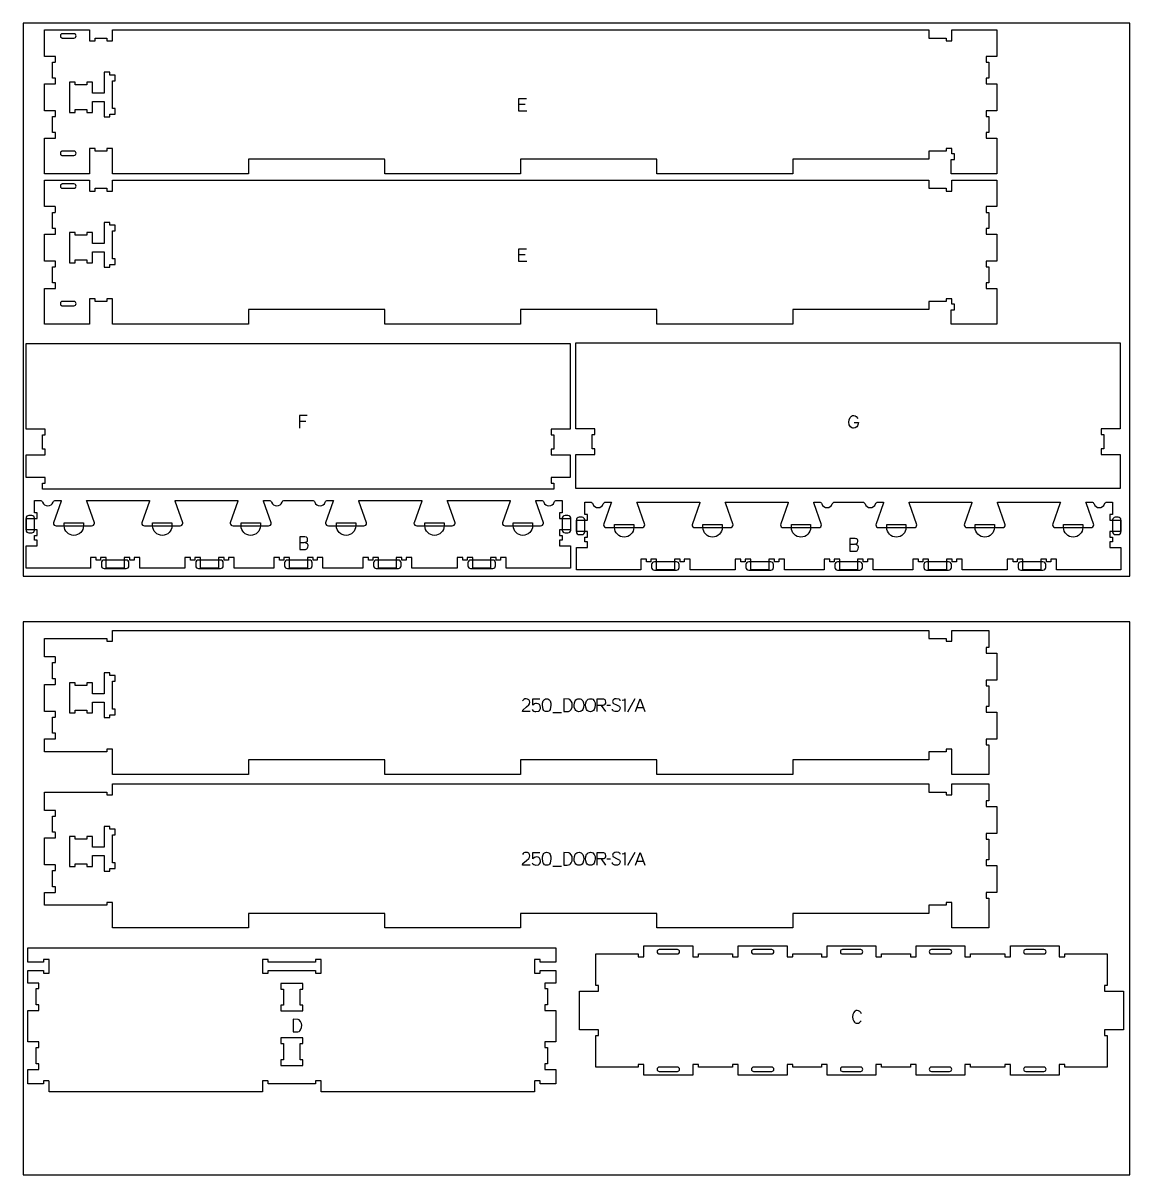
# Model space of a CAD drawing. Header units: millimetres. Extents: x -1220 to 1220, y -1270 to 3467.
# Drawn here: x -1220 to 1220, y -1270 to 1270 of the extents above; entities that cross this region are included whole.
import ezdxf

# ---------------------------------------------------------------- set-up
doc = ezdxf.new("R2010")
doc.units = ezdxf.units.MM
for name, color, linetype, true_color in [('0_SHEET_SPRUCEPLY_2440X122', 1, 'Continuous', 0xff0000), ('1_ANYTOOL_1MMDEEP_LABELS_S', 2, 'Continuous', 0xffff00), ('3_ANYTOOL_CUTTHROUGH_INSID', 4, 'Continuous', 0x00ffff), ('4_ANYTOOL_CUTTHROUGH_OUTSI', 5, 'Continuous', 0x0000ff), ('5_ANYTOOL_HALF_MILL_9MM_IN', 3, 'Continuous', 0x00ff00)]:
    doc.layers.add(name, color=color, linetype=linetype, true_color=true_color)

msp = doc.modelspace()

# ---------------------------------------------------------------- linework, layer by layer
at = {"layer": '0_SHEET_SPRUCEPLY_2440X122'}
for points in [[(-1220, 1270), (-1220, 50), (1220, 50), (1220, 1270)], [(-1220, -50), (-1220, -1270), (1220, -1270), (1220, -50)]]:
    msp.add_lwpolyline(points, close=True, dxfattribs=at)
at = {"layer": '1_ANYTOOL_1MMDEEP_LABELS_S'}
for p, q in [((-113.3, 1090.4, 0), (-127, 1090.4, 0)), ((-113.3, 759, 0), (-127, 759, 0)), ((-597, 391.4, 0), (-610.5, 391.4, 0)), ((128.3, -220.5, 0), (112.3, -249.2, 0)), ((-52.3, -250.4, 0), (-33.1, -250.4, 0)), ((54.3, -234.6, 0), (64.1, -248.1, 0)), ((75.3, -235.1, 0), (67.1, -235.2, 0)), ((133.2, -239.2, 0), (147.1, -239.2, 0)), ((54.3, -573.3, 0), (64.1, -586.8, 0)), ((75.3, -573.8, 0), (67.1, -573.9, 0)), ((128.3, -559.2, 0), (112.3, -587.9, 0)), ((133.2, -577.8, 0), (147.1, -577.8, 0)), ((-52.3, -589.1, 0), (-33.1, -589.1, 0))]:
    msp.add_line(p, q, dxfattribs=at)
for points in [[(-109.3, 1075.4), (-127, 1075.4), (-127, 1103.4), (-110.3, 1103.4)], [(-109.3, 744), (-127, 744), (-127, 772), (-110.3, 772)], [(-594, 404.4), (-610.5, 404.4), (-610.5, 376.4)], [(612.3, 389.5), (621.4, 389.5), (620.4, 384), (619.4, 381.8), (617.9, 379.9), (614.5, 377.5), (610.8, 376.6), (608.9, 376.8), (607, 377.4), (603.7, 379.9), (602.3, 381.8), (601.3, 384.1), (600.5, 390.2), (601.1, 395.2), (603, 399.9), (604.4, 402), (606.3, 403.5), (608.6, 404.4), (611.4, 404.7), (614.4, 404.1), (616.8, 402.5), (620.3, 397.7)], [(-610.2, 124.3), (-600.4, 124.5), (-595, 125.9), (-594, 126.7), (-593.3, 127.8), (-592.7, 131.1), (-593.1, 133.7), (-593.6, 134.7), (-594.2, 135.6), (-595.1, 136.3), (-596.2, 136.7), (-598.9, 137.1), (-610.2, 137.1)], [(-610.2, 137.1), (-610.2, 109.1), (-601.2, 109.1), (-598.8, 109), (-597.2, 109.1), (-595.7, 109.6), (-594.5, 110.3), (-593.4, 111.4), (-592, 114.1), (-591.5, 117.1), (-591.7, 118.8), (-592.2, 120.3), (-593, 121.6), (-594.2, 122.5), (-597.1, 123.8), (-600.4, 124.5)], [(602.7, 120.6), (612.6, 120.7), (617.9, 122.1), (618.9, 122.9), (619.7, 124), (620.3, 127.3), (619.9, 129.9), (619.4, 131), (618.7, 131.8), (617.8, 132.5), (616.8, 132.9), (614, 133.3), (602.7, 133.3)], [(602.7, 133.3), (602.7, 105.3), (611.8, 105.3), (614.1, 105.2), (615.8, 105.3), (617.2, 105.8), (618.4, 106.5), (619.5, 107.6), (621, 110.3), (621.5, 113.3), (621.3, 115), (620.8, 116.5), (619.9, 117.8), (618.7, 118.7), (615.8, 120), (612.6, 120.7)], [(-102.3, -248), (-119.4, -248), (-118, -244.8), (-110.1, -237.9), (-105, -233.5), (-103.3, -230.9), (-102.8, -227.8), (-103.4, -224.4), (-104.1, -223.1), (-105.1, -222), (-107.8, -220.6), (-111.1, -220.1), (-113.7, -220.4), (-115.8, -221.3), (-117.6, -222.8), (-119, -224.8)], [(-97.7, -243.6), (-96.1, -245.6), (-94.1, -247), (-91.9, -247.8), (-89.4, -248.1), (-83.9, -247.1), (-81.8, -245.6), (-80.1, -243.1), (-79.5, -241.3), (-79.3, -239.5), (-79.8, -235.8), (-81.5, -232.8), (-82.7, -231.6), (-84.2, -230.8), (-88, -230.1), (-90.5, -230.3), (-92.7, -231.2), (-96.6, -234.1), (-95.9, -220.1), (-80.8, -220.1)], [(45.9, -248.1), (45.9, -220.1), (56.5, -220.1), (59.8, -220.5), (61.1, -221.1), (62.1, -221.9), (62.9, -222.9), (63.5, -224.2), (64, -227.4), (63.6, -229.9), (62.3, -232.2), (61.4, -233.2), (60.4, -233.9), (59.2, -234.3), (57.9, -234.5), (56.2, -234.6), (54.3, -234.6), (46, -234.6)], [(96.1, -224.4), (95.9, -223.1), (95.3, -222), (94.3, -221.2), (93, -220.6), (87.3, -219.8), (84.5, -220.2), (82.1, -221.5), (81, -222.4), (80.3, -223.5), (79.9, -224.8), (79.7, -226.3), (79.9, -227.8), (80.4, -229.1), (81.2, -230.2), (88.1, -233.7), (93.8, -236.4), (94.9, -237.3), (95.6, -238.5), (96, -239.9), (95.7, -243.1), (95.1, -244.5), (94.3, -245.7), (93.1, -246.7), (90.3, -247.9), (87.3, -248.4), (84.3, -248.1), (81.6, -247), (80.5, -246.1), (79.7, -245.1), (79.2, -243.9), (79.1, -242.6)], [(107.1, -248.1), (107.1, -220), (106.9, -221.1), (106.4, -222), (105.7, -222.7), (104.7, -223.2), (100.6, -224.1)], [(129.9, -248.1), (140.1, -220.1), (150.4, -248.1)], [(-102.3, -586.7), (-119.4, -586.7), (-118, -583.5), (-110.1, -576.5), (-105, -572.1), (-103.3, -569.5), (-102.8, -566.4), (-103.4, -563.1), (-104.1, -561.8), (-105.1, -560.7), (-107.8, -559.2), (-111.1, -558.7), (-113.7, -559), (-115.8, -559.9), (-117.6, -561.4), (-119, -563.5)], [(-97.7, -582.3), (-96.1, -584.2), (-94.1, -585.6), (-91.9, -586.5), (-89.4, -586.7), (-83.9, -585.8), (-81.8, -584.3), (-80.1, -581.8), (-79.5, -580), (-79.3, -578.2), (-79.8, -574.5), (-81.5, -571.5), (-82.7, -570.3), (-84.2, -569.4), (-88, -568.7), (-90.5, -569), (-92.7, -569.8), (-96.6, -572.8), (-95.9, -558.7), (-80.8, -558.7)], [(45.9, -586.7), (45.9, -558.7), (56.5, -558.7), (59.8, -559.2), (61.1, -559.8), (62.1, -560.6), (62.9, -561.6), (63.5, -562.9), (64, -566.1), (63.6, -568.6), (62.3, -570.9), (61.4, -571.9), (60.4, -572.6), (59.2, -573), (57.9, -573.2), (56.2, -573.3), (54.3, -573.3), (46, -573.3)], [(96.1, -563), (95.9, -561.7), (95.3, -560.7), (94.3, -559.9), (93, -559.3), (87.3, -558.4), (84.5, -558.8), (82.1, -560.1), (81, -561.1), (80.3, -562.2), (79.9, -563.5), (79.7, -565), (79.9, -566.5), (80.4, -567.8), (81.2, -568.8), (88.1, -572.3), (93.8, -575.1), (94.9, -576), (95.6, -577.1), (96, -578.5), (95.7, -581.8), (95.1, -583.2), (94.3, -584.4), (93.1, -585.3), (90.3, -586.6), (87.3, -587.1), (84.3, -586.7), (81.6, -585.6), (80.5, -584.8), (79.7, -583.8), (79.2, -582.6), (79.1, -581.3)], [(107.1, -586.7), (107.1, -558.7), (106.9, -559.7), (106.4, -560.6), (105.7, -561.3), (104.7, -561.9), (100.6, -562.8)], [(129.9, -586.7), (140.1, -558.7), (150.4, -586.7)]]:
    msp.add_lwpolyline(points, dxfattribs=at)
for points in [[(-65.9, -219.8), (-63.3, -220.2), (-61.2, -221.3), (-59.6, -222.9), (-58.3, -224.9), (-56.8, -229.6), (-56.4, -234.4), (-58.4, -243.7), (-59.6, -245.7), (-61.2, -247.2), (-63.3, -248), (-65.9, -248.3), (-68.4, -248), (-70.5, -247.1), (-72.1, -245.7), (-73.3, -243.6), (-75.3, -234.4), (-74.9, -229.6), (-73.3, -224.8), (-72.1, -222.9), (-70.5, -221.3), (-68.4, -220.2)], [(-28.2, -220.1), (-28.2, -248.1), (-20.3, -248), (-17.4, -247.7), (-15, -246.8), (-13.1, -245.3), (-11.6, -243.3), (-9.8, -238.5), (-9.2, -233.4), (-9.8, -229.1), (-11.5, -225.2), (-14.8, -221.7), (-16.7, -220.7)], [(5.8, -219.8), (8.4, -220.1), (10.6, -221.2), (13.8, -224.6), (15.6, -229.3), (16.2, -234.2), (15.6, -239), (13.6, -243.8), (12.2, -245.8), (10.3, -247.3), (8.1, -248.2), (5.5, -248.5), (2.8, -248.2), (0.5, -247.3), (-1.4, -245.8), (-2.9, -243.7), (-4.8, -238.8), (-5.4, -234), (-4.7, -228.9), (-2.7, -224.3), (-1.2, -222.3), (0.8, -220.9), (3.1, -220)], [(31, -219.8), (33.6, -220.1), (35.7, -221.2), (38.9, -224.6), (40.8, -229.3), (41.4, -234.2), (40.7, -239), (38.8, -243.8), (37.3, -245.8), (35.5, -247.3), (33.3, -248.2), (30.7, -248.5), (28, -248.2), (25.7, -247.3), (23.8, -245.8), (22.3, -243.7), (20.4, -238.8), (19.7, -234), (20.4, -228.9), (22.4, -224.3), (24, -222.3), (25.9, -220.9), (28.3, -220)], [(-65.9, -558.5), (-63.3, -558.9), (-61.2, -559.9), (-59.6, -561.5), (-58.3, -563.5), (-56.8, -568.3), (-56.4, -573.1), (-58.4, -582.3), (-59.6, -584.4), (-61.2, -585.8), (-63.3, -586.7), (-65.9, -587), (-68.4, -586.7), (-70.5, -585.8), (-72.1, -584.3), (-73.3, -582.3), (-75.3, -573.1), (-74.9, -568.2), (-73.3, -563.5), (-72.1, -561.5), (-70.5, -559.9), (-68.4, -558.9)], [(-28.2, -558.7), (-28.2, -586.7), (-20.3, -586.7), (-17.4, -586.3), (-15, -585.4), (-13.1, -584), (-11.6, -582), (-9.8, -577.2), (-9.2, -572.1), (-9.8, -567.8), (-11.5, -563.9), (-14.8, -560.3), (-16.7, -559.4)], [(5.8, -558.4), (8.4, -558.8), (10.6, -559.8), (13.8, -563.3), (15.6, -568), (16.2, -572.9), (15.6, -577.7), (13.6, -582.4), (12.2, -584.5), (10.3, -586), (8.1, -586.9), (5.5, -587.2), (2.8, -586.9), (0.5, -586), (-1.4, -584.5), (-2.9, -582.3), (-4.8, -577.5), (-5.4, -572.6), (-4.7, -567.6), (-2.7, -562.9), (-1.2, -561), (0.8, -559.5), (3.1, -558.7)], [(31, -558.4), (33.6, -558.8), (35.7, -559.8), (38.9, -563.3), (40.8, -568), (41.4, -572.9), (40.7, -577.7), (38.8, -582.4), (37.3, -584.5), (35.5, -586), (33.3, -586.9), (30.7, -587.2), (28, -586.9), (25.7, -586), (23.8, -584.5), (22.3, -582.3), (20.4, -577.5), (19.7, -572.6), (20.4, -567.6), (22.4, -562.9), (24, -561), (25.9, -559.5), (28.3, -558.7)], [(-624.8, -926.7), (-624.8, -954.7), (-616.8, -954.6), (-614, -954.3), (-611.6, -953.4), (-609.6, -951.9), (-608.2, -949.9), (-606.4, -945.2), (-605.7, -940), (-606.3, -935.7), (-608.1, -931.8), (-611.4, -928.3), (-613.3, -927.3)]]:
    msp.add_lwpolyline(points, close=True, dxfattribs=at)
msp.add_lwpolyline([(628, -914.5, 0.131103), (624.5, -909.5), (621.9, -908), (618.8, -907.5), (616.4, -907.7), (614.3, -908.6), (612.5, -909.9), (611, -911.9), (609, -916.4), (608.4, -921.5), (609.1, -926.5), (611, -931.1), (612.5, -933), (614.4, -934.4), (616.6, -935.2), (619.1, -935.5), (621.8, -935.1), (624, -933.9), (627.4, -930)], format="xyb", dxfattribs=at)
at = {"layer": '3_ANYTOOL_CUTTHROUGH_INSID'}
for points in [[(-1108, 1246.5), (-1133.8, 1246.5), (-1134.5, 1246.4), (-1135.3, 1246.1), (-1136, 1245.7), (-1137.2, 1244.3), (-1137.7, 1242.6), (-1137.7, 1240.9), (-1137.2, 1239.2), (-1136, 1237.8), (-1135.3, 1237.3), (-1134.5, 1237.1), (-1133.8, 1237), (-1108, 1237, 1)], [(-1108, 978, 1), (-1108, 987.5), (-1133.8, 987.5), (-1134.5, 987.4), (-1135.3, 987.1), (-1136, 986.7), (-1137.2, 985.3), (-1137.7, 983.6), (-1137.7, 981.9), (-1137.2, 980.2), (-1136, 978.8), (-1135.3, 978.3), (-1134.5, 978.1), (-1133.8, 978)], [(-1108, 915.1), (-1133.8, 915.1), (-1134.5, 915), (-1135.3, 914.8), (-1136, 914.3), (-1137.2, 912.9), (-1137.7, 911.2), (-1137.7, 909.5), (-1137.2, 907.8), (-1136, 906.4), (-1135.3, 906), (-1134.5, 905.7), (-1133.8, 905.6), (-1108, 905.6, 1)], [(-1108, 646.6, 1), (-1108, 656.1), (-1133.8, 656.1), (-1134.5, 656), (-1135.3, 655.8), (-1136, 655.3), (-1137.2, 653.9), (-1137.7, 652.2), (-1137.7, 650.5), (-1137.2, 648.8), (-1136, 647.4), (-1135.3, 647), (-1134.5, 646.7), (-1133.8, 646.6)], [(222.4, -782.7, 1), (222.4, -773.2), (182.4, -773.2, 1), (182.4, -782.7)], [(430.4, -782.7, 1), (430.4, -773.2), (390.4, -773.2, 1), (390.4, -782.7)], [(626.4, -782.7, 1), (626.4, -773.2), (586.4, -773.2, 1), (586.4, -782.7)], [(822.4, -782.7, 1), (822.4, -773.2), (782.4, -773.2, 1), (782.4, -782.7)], [(1030.4, -782.7, 1), (1030.4, -773.2), (990.4, -773.2, 1), (990.4, -782.7)], [(222.4, -1032.2), (182.4, -1032.2, 1), (182.4, -1041.7), (222.4, -1041.7, 1)], [(430.4, -1032.2), (390.4, -1032.2, 1), (390.4, -1041.7), (430.4, -1041.7, 1)], [(626.4, -1032.3), (586.4, -1032.3, 1), (586.4, -1041.8), (626.4, -1041.8, 1)], [(822.4, -1032.2), (782.4, -1032.2, 1), (782.4, -1041.7), (822.4, -1041.7, 1)], [(1030.4, -1032.2), (990.4, -1032.2, 1), (990.4, -1041.7), (1030.4, -1041.7, 1)]]:
    msp.add_lwpolyline(points, format="xyb", close=True, dxfattribs=at)
for points in [[(-1016.8, 1155.4), (-1028.8, 1155.4), (-1028.8, 1161.4), (-1041.3, 1161.4), (-1041.3, 1115.5), (-1066.8, 1115.5), (-1066.8, 1139.5), (-1079.3, 1139.5), (-1079.3, 1133.5), (-1104.8, 1133.5), (-1104.8, 1139.5), (-1117.3, 1139.5), (-1117.3, 1073), (-1104.8, 1073), (-1104.8, 1079), (-1079.3, 1079), (-1079.3, 1073), (-1066.8, 1073), (-1066.8, 1097), (-1041.3, 1097), (-1041.3, 1062.9), (-1028.8, 1062.9), (-1028.8, 1068.9), (-1016.8, 1068.9), (-1016.8, 1081.4), (-1022.8, 1081.4), (-1022.8, 1142.9), (-1016.8, 1142.9)], [(-1016.8, 824.1), (-1028.8, 824.1), (-1028.8, 830.1), (-1041.3, 830.1), (-1041.3, 784.1), (-1066.8, 784.1), (-1066.8, 808.1), (-1079.3, 808.1), (-1079.3, 802.1), (-1104.8, 802.1), (-1104.8, 808.1), (-1117.3, 808.1), (-1117.3, 741.6), (-1104.8, 741.6), (-1104.8, 747.6), (-1079.3, 747.6), (-1079.3, 741.6), (-1066.8, 741.6), (-1066.8, 765.6), (-1041.3, 765.6), (-1041.3, 731.6), (-1028.8, 731.6), (-1028.8, 737.6), (-1016.8, 737.6), (-1016.8, 750.1), (-1022.8, 750.1), (-1022.8, 811.6), (-1016.8, 811.6)], [(-1028.8, -255.3), (-1016.8, -255.3), (-1016.8, -242.8), (-1022.8, -242.8), (-1022.8, -181.3), (-1016.8, -181.3), (-1016.8, -168.8), (-1028.8, -168.8), (-1028.8, -162.8), (-1041.3, -162.8), (-1041.3, -208.8), (-1066.8, -208.8), (-1066.8, -184.8), (-1079.3, -184.8), (-1079.3, -190.8), (-1104.8, -190.8), (-1104.8, -184.8), (-1117.3, -184.8), (-1117.3, -251.3), (-1104.8, -251.3), (-1104.8, -245.3), (-1079.3, -245.3), (-1079.3, -251.3), (-1066.8, -251.3), (-1066.8, -227.3), (-1041.3, -227.3), (-1041.3, -261.3), (-1028.8, -261.3)], [(-1028.8, -594), (-1016.8, -594), (-1016.8, -581.5), (-1022.8, -581.5), (-1022.8, -520), (-1016.8, -520), (-1016.8, -507.5), (-1028.8, -507.5), (-1028.8, -501.5), (-1041.3, -501.5), (-1041.3, -547.4), (-1066.8, -547.4), (-1066.8, -523.4), (-1079.3, -523.4), (-1079.3, -529.4), (-1104.8, -529.4), (-1104.8, -523.4), (-1117.3, -523.4), (-1117.3, -589.9), (-1104.8, -589.9), (-1104.8, -583.9), (-1079.3, -583.9), (-1079.3, -589.9), (-1066.8, -589.9), (-1066.8, -565.9), (-1041.3, -565.9), (-1041.3, -600), (-1028.8, -600)], [(-562.7, -794.8), (-575.2, -794.8), (-575.2, -800.8), (-679.9, -800.8), (-679.9, -794.8), (-692.4, -794.8), (-692.4, -825.3), (-679.9, -825.3), (-679.9, -819.3), (-575.2, -819.3), (-575.2, -825.3), (-562.7, -825.3)], [(-651.8, -860.3), (-645.8, -860.3), (-645.8, -895.8), (-651.8, -895.8), (-651.8, -908.3), (-603.3, -908.3), (-603.3, -895.8), (-609.3, -895.8), (-609.3, -860.3), (-603.3, -860.3), (-603.3, -847.8), (-651.8, -847.8)], [(-651.8, -980.3), (-645.8, -980.3), (-645.8, -1015.8), (-651.8, -1015.8), (-651.8, -1028.3), (-603.3, -1028.3), (-603.3, -1015.8), (-609.3, -1015.8), (-609.3, -980.3), (-603.3, -980.3), (-603.3, -967.8), (-651.8, -967.8)]]:
    msp.add_lwpolyline(points, close=True, dxfattribs=at)
at = {"layer": '4_ANYTOOL_CUTTHROUGH_OUTSI'}
for points in [[(-1172.8, 1255), (-1073.3, 1255), (-1073.3, 1231.2, 0.414214), (-1073, 1231), (-1061, 1231, 0.414214), (-1060.8, 1231.2), (-1060.8, 1237), (-1035.3, 1237), (-1035.3, 1231.2, 0.414214), (-1035, 1231), (-1023, 1231, 0.414214), (-1022.8, 1231.2), (-1022.8, 1255), (776.7, 1255), (776.7, 1237.2, 0.414214), (777, 1237), (814.7, 1237), (814.7, 1231.2, 0.414214), (815, 1231), (827, 1231, 0.414214), (827.2, 1231.2), (827.2, 1255), (926.7, 1255), (926.7, 1196.5), (903, 1196.5, 0.414214), (902.7, 1196.2), (902.7, 1184.2, 0.414214), (903, 1184), (908.7, 1184), (908.7, 1148.5), (903, 1148.5, 0.414214), (902.7, 1148.2), (902.7, 1136.2, 0.414214), (903, 1136), (926.7, 1136), (926.7, 1076.5), (903, 1076.5, 0.414214), (902.7, 1076.2), (902.7, 1064.2, 0.414214), (903, 1064), (908.7, 1064), (908.7, 1028.5), (903, 1028.5, 0.414214), (902.7, 1028.2), (902.7, 1016.2, 0.414214), (903, 1016), (926.7, 1016), (926.7, 937.5), (825.8, 937.5), (825.8, 969), (833, 969, 0.414214), (833.2, 969.2), (833.2, 981.2, 0.414214), (833, 981.5), (827.2, 981.5), (827.2, 993.2, 0.414214), (827, 993.5), (815, 993.5, 0.414214), (814.7, 993.2), (814.7, 987.5), (777, 987.5, 0.414214), (776.7, 987.2), (776.7, 969.5), (477, 969.5, 0.414214), (476.7, 969.2), (476.7, 937.5), (177.2, 937.5), (177.2, 969.2, 0.414214), (177, 969.5), (-123, 969.5, 0.414214), (-123.3, 969.2), (-123.3, 937.5), (-422.8, 937.5), (-422.8, 969.2, 0.414214), (-423, 969.5), (-723, 969.5, 0.414214), (-723.3, 969.2), (-723.3, 937.5), (-1022.8, 937.5), (-1022.8, 993.2, 0.414214), (-1023, 993.5), (-1035, 993.5, 0.414214), (-1035.3, 993.2), (-1035.3, 987.5), (-1060.8, 987.5), (-1060.8, 993.2, 0.414214), (-1061, 993.5), (-1073, 993.5, 0.414214), (-1073.3, 993.2), (-1073.3, 937.5), (-1172.8, 937.5), (-1172.8, 1016), (-1149, 1016, 0.414214), (-1148.8, 1016.2), (-1148.8, 1028.2, 0.414214), (-1149, 1028.5), (-1154.8, 1028.5), (-1154.8, 1064), (-1149, 1064, 0.414214), (-1148.8, 1064.2), (-1148.8, 1076.2, 0.414214), (-1149, 1076.5), (-1172.8, 1076.5), (-1172.8, 1136), (-1149, 1136, 0.414214), (-1148.8, 1136.2), (-1148.8, 1148.2, 0.414214), (-1149, 1148.5), (-1154.8, 1148.5), (-1154.8, 1184), (-1149, 1184, 0.414214), (-1148.8, 1184.2), (-1148.8, 1196.2, 0.414214), (-1149, 1196.5), (-1172.8, 1196.5)], [(-1172.8, 923.6), (-1073.3, 923.6), (-1073.3, 899.9, 0.414214), (-1073, 899.6), (-1061, 899.6, 0.414214), (-1060.8, 899.9), (-1060.8, 905.6), (-1035.3, 905.6), (-1035.3, 899.9, 0.414214), (-1035, 899.6), (-1023, 899.6, 0.414214), (-1022.8, 899.9), (-1022.8, 923.6), (776.7, 923.6), (776.7, 905.9, 0.414214), (777, 905.6), (814.7, 905.6), (814.7, 899.9, 0.414214), (815, 899.6), (827, 899.6, 0.414214), (827.2, 899.9), (827.2, 923.6), (926.7, 923.6), (926.7, 865.1), (903, 865.1, 0.414214), (902.7, 864.9), (902.7, 852.9, 0.414214), (903, 852.6), (908.7, 852.6), (908.7, 817.1), (903, 817.1, 0.414214), (902.7, 816.9), (902.7, 804.9, 0.414214), (903, 804.6), (926.7, 804.6), (926.7, 745.1), (903, 745.1, 0.414214), (902.7, 744.9), (902.7, 732.9, 0.414214), (903, 732.6), (908.7, 732.6), (908.7, 697.1), (903, 697.1, 0.414214), (902.7, 696.9), (902.7, 684.9, 0.414214), (903, 684.6), (926.7, 684.6), (926.7, 606.1), (825.8, 606.1), (825.8, 637.6), (833, 637.6, 0.414214), (833.2, 637.9), (833.2, 649.9, 0.414214), (833, 650.1), (827.2, 650.1), (827.2, 661.9, 0.414214), (827, 662.1), (815, 662.1, 0.414214), (814.7, 661.9), (814.7, 656.1), (777, 656.1, 0.414214), (776.7, 655.9), (776.7, 638.1), (477, 638.1, 0.414214), (476.7, 637.9), (476.7, 606.1), (177.2, 606.1), (177.2, 637.9, 0.414214), (177, 638.1), (-123, 638.1, 0.414214), (-123.3, 637.9), (-123.3, 606.1), (-422.8, 606.1), (-422.8, 637.9, 0.414214), (-423, 638.1), (-723, 638.1, 0.414214), (-723.3, 637.9), (-723.3, 606.1), (-1022.8, 606.1), (-1022.8, 661.9, 0.414214), (-1023, 662.1), (-1035, 662.1, 0.414214), (-1035.3, 661.9), (-1035.3, 656.1), (-1060.8, 656.1), (-1060.8, 661.9, 0.414214), (-1061, 662.1), (-1073, 662.1, 0.414214), (-1073.3, 661.9), (-1073.3, 606.1), (-1172.8, 606.1), (-1172.8, 684.6), (-1149, 684.6, 0.414214), (-1148.8, 684.9), (-1148.8, 696.9, 0.414214), (-1149, 697.1), (-1154.8, 697.1), (-1154.8, 732.6), (-1149, 732.6, 0.414214), (-1148.8, 732.9), (-1148.8, 744.9, 0.414214), (-1149, 745.1), (-1172.8, 745.1), (-1172.8, 804.6), (-1149, 804.6, 0.414214), (-1148.8, 804.9), (-1148.8, 816.9, 0.414214), (-1149, 817.1), (-1154.8, 817.1), (-1154.8, 852.6), (-1149, 852.6, 0.414214), (-1148.8, 852.9), (-1148.8, 864.9, 0.414214), (-1149, 865.1), (-1172.8, 865.1)], [(-55.4, 268.2, 0.414214), (-55.7, 268), (-55.7, 256, 0.414214), (-55.4, 255.7), (-49.7, 255.7), (-49.7, 242.2), (-1177.2, 242.2), (-1177.2, 255.7), (-1171.4, 255.7, 0.414214), (-1171.2, 256), (-1171.2, 268, 0.414214), (-1171.4, 268.2), (-1213.2, 268.2), (-1213.2, 317.7), (-1171.4, 317.7, 0.414214), (-1171.2, 318), (-1171.2, 330, 0.414214), (-1171.4, 330.2), (-1177.2, 330.2), (-1177.2, 361.7), (-1171.4, 361.7, 0.414214), (-1171.2, 362), (-1171.2, 374, 0.414214), (-1171.4, 374.2), (-1213.2, 374.2), (-1213.2, 563.7), (-13.7, 563.7), (-13.7, 374.2), (-55.4, 374.2, 0.414214), (-55.7, 374), (-55.7, 362, 0.414214), (-55.4, 361.7), (-49.7, 361.7), (-49.7, 330.2), (-55.4, 330.2, 0.414214), (-55.7, 330), (-55.7, 318, 0.414214), (-55.4, 317.7), (-13.7, 317.7), (-13.7, 268.2)], [(1156.5, 318.8), (1198.2, 318.8), (1198.2, 243.3), (-1.3, 243.3), (-1.3, 318.8), (40.5, 318.8, 0.414214), (40.7, 319), (40.7, 331, 0.414214), (40.5, 331.3), (34.7, 331.3), (34.7, 362.8), (40.5, 362.8, 0.414214), (40.7, 363), (40.7, 375, 0.414214), (40.5, 375.3), (-1.3, 375.3), (-1.3, 564.8), (1198.2, 564.8), (1198.2, 375.3), (1156.5, 375.3, 0.414214), (1156.2, 375), (1156.2, 363, 0.414214), (1156.5, 362.8), (1162.2, 362.8), (1162.2, 331.3), (1156.5, 331.3, 0.414214), (1156.2, 331), (1156.2, 319, 0.414214)], [(-43.7, 217.3), (-31.3, 217.3), (-31.3, 189.8), (-37, 189.8, 0.414214), (-37.3, 189.5), (-37.3, 177.5, 0.414214), (-37, 177.3), (-13.3, 177.3), (-13.3, 152.8), (-37, 152.8, 0.414214), (-37.3, 152.5), (-37.3, 140.5, 0.414214), (-37, 140.3), (-31.3, 140.3), (-31.3, 129.8), (-37, 129.8, 0.414214), (-37.3, 129.5), (-37.3, 117.5, 0.414214), (-37, 117.3), (-13.3, 117.3), (-13.3, 67.8), (-154.8, 67.8), (-154.8, 91.5, 0.414214), (-155, 91.8), (-167, 91.8, 0.414214), (-167.3, 91.5), (-167.3, 85.8), (-176.8, 85.8), (-176.8, 91.5, 0.414214), (-177, 91.8), (-189, 91.8, 0.414214), (-189.3, 91.5), (-189.3, 67.8), (-228.8, 67.8), (-228.8, 91.5, 0.414214), (-229, 91.8), (-241, 91.8, 0.414214), (-241.3, 91.5), (-241.3, 85.8), (-250.8, 85.8), (-250.8, 91.5, 0.414214), (-251, 91.8), (-263, 91.8, 0.414214), (-263.3, 91.5), (-263.3, 67.8), (-362.8, 67.8), (-362.8, 91.5, 0.414214), (-363, 91.8), (-375, 91.8, 0.414214), (-375.3, 91.5), (-375.3, 85.8), (-384.8, 85.8), (-384.8, 91.5, 0.414214), (-385, 91.8), (-397, 91.8, 0.414214), (-397.3, 91.5), (-397.3, 67.8), (-436.8, 67.8), (-436.8, 91.5, 0.414214), (-437, 91.8), (-449, 91.8, 0.414214), (-449.3, 91.5), (-449.3, 85.8), (-458.8, 85.8), (-458.8, 91.5, 0.414214), (-459, 91.8), (-471, 91.8, 0.414214), (-471.3, 91.5), (-471.3, 67.8), (-558.8, 67.8), (-558.8, 91.5, 0.414214), (-559, 91.8), (-571, 91.8, 0.414214), (-571.3, 91.5), (-571.3, 85.8), (-580.8, 85.8), (-580.8, 91.5, 0.414214), (-581, 91.8), (-593, 91.8, 0.414214), (-593.3, 91.5), (-593.3, 67.8), (-632.8, 67.8), (-632.8, 91.5, 0.414214), (-633, 91.8), (-645, 91.8, 0.414214), (-645.3, 91.5), (-645.3, 85.8), (-654.8, 85.8), (-654.8, 91.5, 0.414214), (-655, 91.8), (-667, 91.8, 0.414214), (-667.3, 91.5), (-667.3, 67.8), (-754.8, 67.8), (-754.8, 91.5, 0.414214), (-755, 91.8), (-767, 91.8, 0.414214), (-767.3, 91.5), (-767.3, 85.8), (-776.8, 85.8), (-776.8, 91.5, 0.414214), (-777, 91.8), (-789, 91.8, 0.414214), (-789.3, 91.5), (-789.3, 67.8), (-828.8, 67.8), (-828.8, 91.5, 0.414214), (-829, 91.8), (-841, 91.8, 0.414214), (-841.3, 91.5), (-841.3, 85.8), (-850.8, 85.8), (-850.8, 91.5, 0.414214), (-851, 91.8), (-863, 91.8, 0.414214), (-863.3, 91.5), (-863.3, 67.8), (-962.8, 67.8), (-962.8, 91.5, 0.414214), (-963, 91.8), (-975, 91.8, 0.414214), (-975.3, 91.5), (-975.3, 85.8), (-984.8, 85.8), (-984.8, 91.5, 0.414214), (-985, 91.8), (-997, 91.8, 0.414214), (-997.3, 91.5), (-997.3, 67.8), (-1036.8, 67.8), (-1036.8, 91.5, 0.414214), (-1037, 91.8), (-1049, 91.8, 0.414214), (-1049.3, 91.5), (-1049.3, 85.8), (-1058.8, 85.8), (-1058.8, 91.5, 0.414214), (-1059, 91.8), (-1071, 91.8, 0.414214), (-1071.3, 91.5), (-1071.3, 67.8), (-1212.8, 67.8), (-1212.8, 117.3), (-1189, 117.3, 0.414214), (-1188.8, 117.5), (-1188.8, 129.5, 0.414214), (-1189, 129.8), (-1194.8, 129.8), (-1194.8, 140.3), (-1189, 140.3, 0.414214), (-1188.8, 140.5), (-1188.8, 152.5, 0.414214), (-1189, 152.8), (-1212.8, 152.8), (-1212.8, 177.3), (-1189, 177.3, 0.414214), (-1188.8, 177.5), (-1188.8, 189.5, 0.414214), (-1189, 189.8), (-1194.8, 189.8), (-1194.8, 217.3), (-1182.3, 217.3, -0.317837), (-1176.9, 213.4, 0.707107), (-1153.8, 213.4, -0.317837), (-1148.4, 217.3), (-1136, 217.3), (-1136.2, 215.9), (-1153.1, 167.6), (-1153.2, 167.5, 0.414214), (-1146.9, 161.3), (-1068.9, 161.3, 0.414214), (-1062.7, 167.5), (-1062.7, 167.6), (-1079.6, 215.9), (-1079.8, 217.3), (-941.1, 217.3), (-941.3, 215.9), (-958.2, 167.6), (-958.3, 167.5, 0.414214), (-952, 161.3), (-874, 161.3, 0.414214), (-867.8, 167.5), (-867.8, 167.6), (-884.7, 215.9), (-884.9, 217.3), (-746.2, 217.3), (-746.4, 215.9), (-763.3, 167.6), (-763.4, 167.5, 0.414214), (-757.1, 161.3), (-679.1, 161.3, 0.414214), (-672.9, 167.5), (-672.9, 167.6), (-689.8, 215.9), (-690, 217.3), (-677.6, 217.3, -0.317837), (-672.2, 213.4, 0.707107), (-649.1, 213.4, -0.317837), (-643.7, 217.3), (-582.3, 217.3, -0.317837), (-576.9, 213.4, 0.707107), (-553.8, 213.4, -0.317837), (-548.4, 217.3), (-536, 217.3), (-536.2, 215.9), (-553.1, 167.6), (-553.2, 167.5, 0.414214), (-546.9, 161.3), (-468.9, 161.3, 0.414214), (-462.7, 167.5), (-462.7, 167.6), (-479.6, 215.9), (-479.8, 217.3), (-341.1, 217.3), (-341.3, 215.9), (-358.2, 167.6), (-358.3, 167.5, 0.414214), (-352, 161.3), (-274, 161.3, 0.414214), (-267.8, 167.5), (-267.8, 167.6), (-284.7, 215.9), (-284.9, 217.3), (-146.2, 217.3), (-146.4, 215.9), (-163.3, 167.6), (-163.4, 167.5, 0.414214), (-157.1, 161.3), (-79.1, 161.3, 0.414214), (-72.9, 167.5), (-72.9, 167.6), (-89.8, 215.9), (-90, 217.3), (-77.6, 217.3, -0.317837), (-72.2, 213.4, 0.707107), (-49.1, 213.4, -0.317837)], [(1169.3, 213.5), (1181.7, 213.5), (1181.7, 186), (1175.9, 186, 0.414214), (1175.7, 185.7), (1175.7, 173.7, 0.414214), (1175.9, 173.5), (1199.7, 173.5), (1199.7, 149), (1175.9, 149, 0.414214), (1175.7, 148.7), (1175.7, 136.7, 0.414214), (1175.9, 136.5), (1181.7, 136.5), (1181.7, 126), (1175.9, 126, 0.414214), (1175.7, 125.7), (1175.7, 113.7, 0.414214), (1175.9, 113.5), (1199.7, 113.5), (1199.7, 64), (1058.2, 64), (1058.2, 87.7, 0.414214), (1057.9, 88), (1045.9, 88, 0.414214), (1045.7, 87.7), (1045.7, 82), (1036.2, 82), (1036.2, 87.7, 0.414214), (1035.9, 88), (1023.9, 88, 0.414214), (1023.7, 87.7), (1023.7, 64), (984.2, 64), (984.2, 87.7, 0.414214), (983.9, 88), (971.9, 88, 0.414214), (971.7, 87.7), (971.7, 82), (962.2, 82), (962.2, 87.7, 0.414214), (961.9, 88), (949.9, 88, 0.414214), (949.7, 87.7), (949.7, 64), (850.2, 64), (850.2, 87.7, 0.414214), (849.9, 88), (837.9, 88, 0.414214), (837.7, 87.7), (837.7, 82), (828.2, 82), (828.2, 87.7, 0.414214), (827.9, 88), (815.9, 88, 0.414214), (815.7, 87.7), (815.7, 64), (776.2, 64), (776.2, 87.7, 0.414214), (775.9, 88), (763.9, 88, 0.414214), (763.7, 87.7), (763.7, 82), (754.2, 82), (754.2, 87.7, 0.414214), (753.9, 88), (741.9, 88, 0.414214), (741.7, 87.7), (741.7, 64), (654.2, 64), (654.2, 87.7, 0.414214), (653.9, 88), (641.9, 88, 0.414214), (641.7, 87.7), (641.7, 82), (632.2, 82), (632.2, 87.7, 0.414214), (631.9, 88), (619.9, 88, 0.414214), (619.7, 87.7), (619.7, 64), (580.2, 64), (580.2, 87.7, 0.414214), (579.9, 88), (567.9, 88, 0.414214), (567.7, 87.7), (567.7, 82), (558.2, 82), (558.2, 87.7, 0.414214), (557.9, 88), (545.9, 88, 0.414214), (545.7, 87.7), (545.7, 64), (458.2, 64), (458.2, 87.7, 0.414214), (457.9, 88), (445.9, 88, 0.414214), (445.7, 87.7), (445.7, 82), (436.2, 82), (436.2, 87.7, 0.414214), (435.9, 88), (423.9, 88, 0.414214), (423.7, 87.7), (423.7, 64), (384.2, 64), (384.2, 87.7, 0.414214), (383.9, 88), (371.9, 88, 0.414214), (371.7, 87.7), (371.7, 82), (362.2, 82), (362.2, 87.7, 0.414214), (361.9, 88), (349.9, 88, 0.414214), (349.7, 87.7), (349.7, 64), (250.2, 64), (250.2, 87.7, 0.414214), (249.9, 88), (237.9, 88, 0.414214), (237.7, 87.7), (237.7, 82), (228.2, 82), (228.2, 87.7, 0.414214), (227.9, 88), (215.9, 88, 0.414214), (215.7, 87.7), (215.7, 64), (176.2, 64), (176.2, 87.7, 0.414214), (175.9, 88), (163.9, 88, 0.414214), (163.7, 87.7), (163.7, 82), (154.2, 82), (154.2, 87.7, 0.414214), (153.9, 88), (141.9, 88, 0.414214), (141.7, 87.7), (141.7, 64), (0.2, 64), (0.2, 113.5), (23.9, 113.5, 0.414214), (24.2, 113.7), (24.2, 125.7, 0.414214), (23.9, 126), (18.2, 126), (18.2, 136.5), (23.9, 136.5, 0.414214), (24.2, 136.7), (24.2, 148.7, 0.414214), (23.9, 149), (0.2, 149), (0.2, 173.5), (23.9, 173.5, 0.414214), (24.2, 173.7), (24.2, 185.7, 0.414214), (23.9, 186), (18.2, 186), (18.2, 213.5), (30.6, 213.5, -0.317837), (36, 209.6, 0.707107), (59.1, 209.6, -0.317837), (64.5, 213.5), (76.9, 213.5), (76.7, 212.1), (59.8, 163.8), (59.8, 163.7, 0.414214), (66, 157.5), (144, 157.5, 0.414214), (150.3, 163.7), (150.3, 163.8), (133.4, 212.1), (133.1, 213.5), (271.8, 213.5), (271.6, 212.1), (254.7, 163.8), (254.7, 163.7, 0.414214), (260.9, 157.5), (338.9, 157.5, 0.414214), (345.2, 163.7), (345.2, 163.8), (328.3, 212.1), (328, 213.5), (466.7, 213.5), (466.5, 212.1), (449.6, 163.8), (449.6, 163.7, 0.414214), (455.8, 157.5), (533.8, 157.5, 0.414214), (540.1, 163.7), (540.1, 163.8), (523.2, 212.1), (522.9, 213.5), (535.3, 213.5, -0.317837), (540.8, 209.6, 0.707107), (563.9, 209.6, -0.317837), (569.3, 213.5), (630.6, 213.5, -0.317837), (636, 209.6, 0.707107), (659.1, 209.6, -0.317837), (664.5, 213.5), (676.9, 213.5), (676.7, 212.1), (659.8, 163.8), (659.8, 163.7, 0.414214), (666, 157.5), (744, 157.5, 0.414214), (750.3, 163.7), (750.3, 163.8), (733.4, 212.1), (733.1, 213.5), (871.8, 213.5), (871.6, 212.1), (854.7, 163.8), (854.7, 163.7, 0.414214), (860.9, 157.5), (938.9, 157.5, 0.414214), (945.2, 163.7), (945.2, 163.8), (928.3, 212.1), (928, 213.5), (1066.7, 213.5), (1066.5, 212.1), (1049.6, 163.8), (1049.6, 163.7, 0.414214), (1055.8, 157.5), (1133.8, 157.5, 0.414214), (1140.1, 163.7), (1140.1, 163.8), (1123.2, 212.1), (1122.9, 213.5), (1135.3, 213.5, -0.317837), (1140.8, 209.6, 0.707107), (1163.9, 209.6, -0.317837)], [(776.7, -87, 0.414214), (777, -87.3), (814.7, -87.3), (814.7, -93, 0.414214), (815, -93.3), (827, -93.3, 0.414214), (827.2, -93), (827.2, -69.3), (908.7, -69.3), (908.7, -106.8), (903, -106.8, 0.414214), (902.7, -107), (902.7, -119, 0.414214), (903, -119.3), (926.7, -119.3), (926.7, -178.8), (903, -178.8, 0.414214), (902.7, -179), (902.7, -191, 0.414214), (903, -191.3), (908.7, -191.3), (908.7, -236.8), (903, -236.8, 0.414214), (902.7, -237), (902.7, -249, 0.414214), (903, -249.3), (926.7, -249.3), (926.7, -308.8), (903, -308.8, 0.414214), (902.7, -309), (902.7, -321, 0.414214), (903, -321.3), (908.7, -321.3), (908.7, -386.8), (827.2, -386.8), (827.2, -331, 0.414214), (827, -330.8), (815, -330.8, 0.414214), (814.7, -331), (814.7, -336.8), (777, -336.8, 0.414214), (776.7, -337), (776.7, -354.8), (477, -354.8, 0.414214), (476.7, -355), (476.7, -386.8), (177.2, -386.8), (177.2, -355, 0.414214), (177, -354.8), (-123, -354.8, 0.414214), (-123.3, -355), (-123.3, -386.8), (-422.8, -386.8), (-422.8, -355, 0.414214), (-423, -354.8), (-723, -354.8, 0.414214), (-723.3, -355), (-723.3, -386.8), (-1022.8, -386.8), (-1022.8, -331, 0.414214), (-1023, -330.8), (-1035, -330.8, 0.414214), (-1035.3, -331), (-1035.3, -336.8), (-1172.8, -336.8), (-1172.8, -308.3), (-1149, -308.3, 0.414214), (-1148.8, -308), (-1148.8, -296, 0.414214), (-1149, -295.8), (-1154.8, -295.8), (-1154.8, -260.3), (-1149, -260.3, 0.414214), (-1148.8, -260), (-1148.8, -248, 0.414214), (-1149, -247.8), (-1172.8, -247.8), (-1172.8, -188.3), (-1149, -188.3, 0.414214), (-1148.8, -188), (-1148.8, -176, 0.414214), (-1149, -175.8), (-1154.8, -175.8), (-1154.8, -140.3), (-1149, -140.3, 0.414214), (-1148.8, -140), (-1148.8, -128, 0.414214), (-1149, -127.8), (-1172.8, -127.8), (-1172.8, -87.3), (-1035.3, -87.3), (-1035.3, -93, 0.414214), (-1035, -93.3), (-1023, -93.3, 0.414214), (-1022.8, -93), (-1022.8, -69.3), (776.7, -69.3)], [(776.7, -425.7, 0.414214), (777, -425.9), (814.7, -425.9), (814.7, -431.7, 0.414214), (815, -431.9), (827, -431.9, 0.414214), (827.2, -431.7), (827.2, -407.9), (908.7, -407.9), (908.7, -445.4), (903, -445.4, 0.414214), (902.7, -445.7), (902.7, -457.7, 0.414214), (903, -457.9), (926.7, -457.9), (926.7, -517.4), (903, -517.4, 0.414214), (902.7, -517.7), (902.7, -529.7, 0.414214), (903, -529.9), (908.7, -529.9), (908.7, -575.4), (903, -575.4, 0.414214), (902.7, -575.7), (902.7, -587.7, 0.414214), (903, -587.9), (926.7, -587.9), (926.7, -647.4), (903, -647.4, 0.414214), (902.7, -647.7), (902.7, -659.7, 0.414214), (903, -659.9), (908.7, -659.9), (908.7, -725.4), (827.2, -725.4), (827.2, -669.7, 0.414214), (827, -669.4), (815, -669.4, 0.414214), (814.7, -669.7), (814.7, -675.4), (777, -675.4, 0.414214), (776.7, -675.7), (776.7, -693.4), (477, -693.4, 0.414214), (476.7, -693.7), (476.7, -725.4), (177.2, -725.4), (177.2, -693.7, 0.414214), (177, -693.4), (-123, -693.4, 0.414214), (-123.3, -693.7), (-123.3, -725.4), (-422.8, -725.4), (-422.8, -693.7, 0.414214), (-423, -693.4), (-723, -693.4, 0.414214), (-723.3, -693.7), (-723.3, -725.4), (-1022.8, -725.4), (-1022.8, -669.7, 0.414214), (-1023, -669.4), (-1035, -669.4, 0.414214), (-1035.3, -669.7), (-1035.3, -675.4), (-1172.8, -675.4), (-1172.8, -646.9), (-1149, -646.9, 0.414214), (-1148.8, -646.7), (-1148.8, -634.7, 0.414214), (-1149, -634.4), (-1154.8, -634.4), (-1154.8, -598.9), (-1149, -598.9, 0.414214), (-1148.8, -598.7), (-1148.8, -586.7, 0.414214), (-1149, -586.4), (-1172.8, -586.4), (-1172.8, -526.9), (-1149, -526.9, 0.414214), (-1148.8, -526.7), (-1148.8, -514.7, 0.414214), (-1149, -514.4), (-1154.8, -514.4), (-1154.8, -478.9), (-1149, -478.9, 0.414214), (-1148.8, -478.7), (-1148.8, -466.7, 0.414214), (-1149, -466.4), (-1172.8, -466.4), (-1172.8, -425.9), (-1035.3, -425.9), (-1035.3, -431.7, 0.414214), (-1035, -431.9), (-1023, -431.9, 0.414214), (-1022.8, -431.7), (-1022.8, -407.9), (776.7, -407.9)], [(-79.9, -795, 0.414214), (-80.2, -794.8), (-92.2, -794.8, 0.414214), (-92.4, -795), (-92.4, -825, 0.414214), (-92.2, -825.3), (-80.2, -825.3, 0.414214), (-79.9, -825), (-79.9, -819.3), (-45.8, -819.3), (-45.8, -846.8), (-69.6, -846.8, 0.414206), (-69.8, -847), (-69.8, -858.5, 0.414221), (-69.6, -858.7), (-63.8, -858.7), (-63.8, -894.8), (-69.6, -894.8, 0.414214), (-69.8, -895), (-69.8, -907, 0.414214), (-69.6, -907.3), (-45.8, -907.3), (-45.8, -976.8), (-69.6, -976.8, 0.414214), (-69.8, -977), (-69.8, -989, 0.414214), (-69.6, -989.3), (-63.8, -989.3), (-63.8, -1024.8), (-69.6, -1024.8, 0.414214), (-69.8, -1025), (-69.8, -1037, 0.414214), (-69.6, -1037.3), (-45.8, -1037.3), (-45.8, -1068.8), (-79.9, -1068.8), (-79.9, -1063, 0.414214), (-80.2, -1062.8), (-92.2, -1062.8, 0.414214), (-92.4, -1063), (-92.4, -1086.8), (-562.7, -1086.8), (-562.7, -1063, 0.414214), (-563, -1062.8), (-575, -1062.8, 0.414214), (-575.2, -1063), (-575.2, -1068.8), (-679.9, -1068.8), (-679.9, -1063, 0.414214), (-680.2, -1062.8), (-692.2, -1062.8, 0.414214), (-692.4, -1063), (-692.4, -1086.8), (-1162.7, -1086.8), (-1162.7, -1063, 0.414214), (-1163, -1062.8), (-1175, -1062.8, 0.414214), (-1175.2, -1063), (-1175.2, -1068.8), (-1209.3, -1068.8), (-1209.3, -1037.3), (-1185.6, -1037.3, 0.414214), (-1185.3, -1037), (-1185.3, -1025, 0.414214), (-1185.6, -1024.8), (-1191.3, -1024.8), (-1191.3, -989.3), (-1185.6, -989.3, 0.414214), (-1185.3, -989), (-1185.3, -977, 0.414214), (-1185.6, -976.8), (-1209.3, -976.8), (-1209.3, -907.3), (-1185.6, -907.3, 0.414214), (-1185.3, -907), (-1185.3, -895, 0.414214), (-1185.6, -894.8), (-1191.3, -894.8), (-1191.3, -858.7), (-1185.6, -858.7, 0.414221), (-1185.3, -858.5), (-1185.3, -847, 0.414206), (-1185.6, -846.8), (-1209.3, -846.8), (-1209.3, -819.3), (-1175.2, -819.3), (-1175.2, -825, 0.414214), (-1175, -825.3), (-1163, -825.3, 0.414214), (-1162.7, -825), (-1162.7, -795, 0.414214), (-1163, -794.8), (-1175, -794.8, 0.414214), (-1175.2, -795), (-1175.2, -800.8), (-1209.3, -800.8), (-1209.3, -769.3), (-45.8, -769.3), (-45.8, -800.8), (-79.9, -800.8)], [(136.1, -788.5, 0.414214), (136.4, -788.7), (148.4, -788.7, 0.414214), (148.6, -788.5), (148.6, -764.7), (256.1, -764.7), (256.1, -788.5, 0.414214), (256.4, -788.7), (268.4, -788.7, 0.414214), (268.6, -788.5), (268.6, -782.7), (344.1, -782.7), (344.1, -788.5, 0.414214), (344.4, -788.7), (356.4, -788.7, 0.414214), (356.6, -788.5), (356.6, -764.7), (464.1, -764.7), (464.1, -788.5, 0.414214), (464.4, -788.7), (476.4, -788.7, 0.414214), (476.6, -788.5), (476.6, -782.7), (540.1, -782.7), (540.1, -788.4, 0.414214), (540.4, -788.7), (552.4, -788.7, 0.414214), (552.6, -788.4), (552.6, -764.7), (660.1, -764.7), (660.1, -788.4, 0.414214), (660.4, -788.7), (672.4, -788.7, 0.414214), (672.6, -788.4), (672.6, -782.7), (736.1, -782.7), (736.1, -788.5, 0.414214), (736.4, -788.7), (748.4, -788.7, 0.414214), (748.6, -788.5), (748.6, -764.7), (856.1, -764.7), (856.1, -788.5, 0.414214), (856.4, -788.7), (868.4, -788.7, 0.414214), (868.6, -788.5), (868.6, -782.7), (944.1, -782.7), (944.1, -788.5, 0.414214), (944.4, -788.7), (956.4, -788.7, 0.414214), (956.6, -788.5), (956.6, -764.7), (1064.1, -764.7), (1064.1, -788.5, 0.414214), (1064.4, -788.7), (1076.4, -788.7, 0.414214), (1076.6, -788.5), (1076.6, -782.7), (1170.1, -782.7), (1170.1, -852.2), (1164.4, -852.2, 0.414214), (1164.1, -852.5), (1164.1, -864.5, 0.414214), (1164.4, -864.7), (1206.1, -864.7), (1206.1, -950.2), (1164.4, -950.2, 0.414214), (1164.1, -950.5), (1164.1, -962.5, 0.414214), (1164.4, -962.7), (1170.1, -962.7), (1170.1, -1032.2), (1076.6, -1032.2), (1076.6, -1026.5, 0.414214), (1076.4, -1026.2), (1064.4, -1026.2, 0.414214), (1064.1, -1026.5), (1064.1, -1050.2), (956.6, -1050.2), (956.6, -1026.5, 0.414214), (956.4, -1026.2), (944.4, -1026.2, 0.414214), (944.1, -1026.5), (944.1, -1032.2), (868.6, -1032.2), (868.6, -1026.5, 0.414214), (868.4, -1026.2), (856.4, -1026.2, 0.414214), (856.1, -1026.5), (856.1, -1050.2), (748.6, -1050.2), (748.6, -1026.5, 0.414214), (748.4, -1026.2), (736.4, -1026.2, 0.414214), (736.1, -1026.5), (736.1, -1032.2), (672.6, -1032.3), (672.6, -1026.5, 0.414214), (672.4, -1026.3), (660.4, -1026.3, 0.414214), (660.1, -1026.5), (660.1, -1050.3), (552.6, -1050.3), (552.6, -1026.5, 0.414214), (552.4, -1026.3), (540.4, -1026.3, 0.414214), (540.1, -1026.5), (540.1, -1032.3), (476.6, -1032.2), (476.6, -1026.5, 0.414214), (476.4, -1026.2), (464.4, -1026.2, 0.414214), (464.1, -1026.5), (464.1, -1050.2), (356.6, -1050.2), (356.6, -1026.5, 0.414214), (356.4, -1026.2), (344.4, -1026.2, 0.414214), (344.1, -1026.5), (344.1, -1032.2), (268.6, -1032.2), (268.6, -1026.5, 0.414214), (268.4, -1026.2), (256.4, -1026.2, 0.414214), (256.1, -1026.5), (256.1, -1050.2), (148.6, -1050.2), (148.6, -1026.5, 0.414214), (148.4, -1026.2), (136.4, -1026.2, 0.414214), (136.1, -1026.5), (136.1, -1032.2), (42.6, -1032.2), (42.6, -962.7), (48.4, -962.7, 0.414214), (48.6, -962.5), (48.6, -950.5, 0.414214), (48.4, -950.2), (6.6, -950.2), (6.6, -864.7), (48.4, -864.7, 0.414214), (48.6, -864.5), (48.6, -852.5, 0.414214), (48.4, -852.2), (42.6, -852.2), (42.6, -782.7), (136.1, -782.7)]]:
    msp.add_lwpolyline(points, format="xyb", close=True, dxfattribs=at)
at = {"layer": '5_ANYTOOL_HALF_MILL_9MM_IN'}
for points in [[(-1207.3, 184.1, 0.414214), (-1213.3, 178.1), (-1213.3, 151.9, 0.414214), (-1207.3, 145.9), (-1200.8, 145.9, 0.414214), (-1194.8, 151.9), (-1194.8, 178.1, 0.414214), (-1200.8, 184.1)], [(-25.3, 184.1, 0.414214), (-31.3, 178.1), (-31.3, 151.9, 0.414214), (-25.3, 145.9), (-18.8, 145.9, 0.414214), (-12.8, 151.9), (-12.8, 178.1, 0.414214), (-18.8, 184.1)], [(5.7, 180.3, 0.414214), (-0.3, 174.3), (-0.3, 148.1, 0.414214), (5.7, 142.1), (12.2, 142.1, 0.414214), (18.2, 148.1), (18.2, 174.3, 0.414214), (12.2, 180.3)], [(1187.7, 180.3, 0.414214), (1181.7, 174.3), (1181.7, 148.1, 0.414214), (1187.7, 142.1), (1194.2, 142.1, 0.414214), (1200.2, 148.1), (1200.2, 174.3, 0.414214), (1194.2, 180.3)], [(-1086.7, 161.5, -1), (-1129.2, 161.5), (-1129.2, 167.8), (-1086.7, 167.8)], [(-891.8, 161.5, -1), (-934.3, 161.5), (-934.3, 167.8), (-891.8, 167.8)], [(-696.9, 161.5, -1), (-739.4, 161.5), (-739.4, 167.8), (-696.9, 167.8)], [(-486.7, 161.5, -1), (-529.2, 161.5), (-529.2, 167.8), (-486.7, 167.8)], [(-291.8, 161.5, -1), (-334.3, 161.5), (-334.3, 167.8), (-291.8, 167.8)], [(-96.9, 161.5, -1), (-139.4, 161.5), (-139.4, 167.8), (-96.9, 167.8)], [(126.3, 157.7, -1), (83.8, 157.7), (83.8, 164), (126.3, 164)], [(321.2, 157.7, -1), (278.7, 157.7), (278.7, 164), (321.2, 164)], [(516.1, 157.7, -1), (473.6, 157.7), (473.6, 164), (516.1, 164)], [(726.3, 157.7, -1), (683.8, 157.7), (683.8, 164), (726.3, 164)], [(921.2, 157.7, -1), (878.7, 157.7), (878.7, 164), (921.2, 164)], [(1116.1, 157.7, -1), (1073.6, 157.7), (1073.6, 164), (1116.1, 164)], [(-1041.4, 85.8, 0.414214), (-1047.4, 79.8), (-1047.4, 73.3, 0.414214), (-1041.4, 67.3), (-992.6, 67.3, 0.414214), (-986.6, 73.3), (-986.6, 79.8, 0.414214), (-992.6, 85.8)], [(-833.4, 85.8, 0.414214), (-839.4, 79.8), (-839.4, 73.3, 0.414214), (-833.4, 67.3), (-784.6, 67.3, 0.414214), (-778.6, 73.3), (-778.6, 79.8, 0.414214), (-784.6, 85.8)], [(-637.4, 85.8, 0.414214), (-643.4, 79.8), (-643.4, 73.3, 0.414214), (-637.4, 67.3), (-588.6, 67.3, 0.414214), (-582.6, 73.3), (-582.6, 79.8, 0.414214), (-588.6, 85.8)], [(-441.4, 85.8, 0.414214), (-447.4, 79.8), (-447.4, 73.3, 0.414214), (-441.4, 67.3), (-392.6, 67.3, 0.414214), (-386.6, 73.3), (-386.6, 79.8, 0.414214), (-392.6, 85.8)], [(-233.4, 85.8, 0.414214), (-239.4, 79.8), (-239.4, 73.3, 0.414214), (-233.4, 67.3), (-184.6, 67.3, 0.414214), (-178.6, 73.3), (-178.6, 79.8, 0.414214), (-184.6, 85.8)], [(171.6, 82, 0.414214), (165.6, 76), (165.6, 69.5, 0.414214), (171.6, 63.5), (220.3, 63.5, 0.414214), (226.3, 69.5), (226.3, 76, 0.414214), (220.3, 82)], [(379.6, 82, 0.414214), (373.6, 76), (373.6, 69.5, 0.414214), (379.6, 63.5), (428.3, 63.5, 0.414214), (434.3, 69.5), (434.3, 76, 0.414214), (428.3, 82)], [(575.6, 82, 0.414214), (569.6, 76), (569.6, 69.5, 0.414214), (575.6, 63.5), (624.3, 63.5, 0.414214), (630.3, 69.5), (630.3, 76, 0.414214), (624.3, 82)], [(771.6, 82, 0.414214), (765.6, 76), (765.6, 69.5, 0.414214), (771.6, 63.5), (820.3, 63.5, 0.414214), (826.3, 69.5), (826.3, 76, 0.414214), (820.3, 82)], [(979.6, 82, 0.414214), (973.6, 76), (973.6, 69.5, 0.414214), (979.6, 63.5), (1028.3, 63.5, 0.414214), (1034.3, 69.5), (1034.3, 76, 0.414214), (1028.3, 82)]]:
    msp.add_lwpolyline(points, format="xyb", close=True, dxfattribs=at)

doc.saveas('drawing.dxf')
